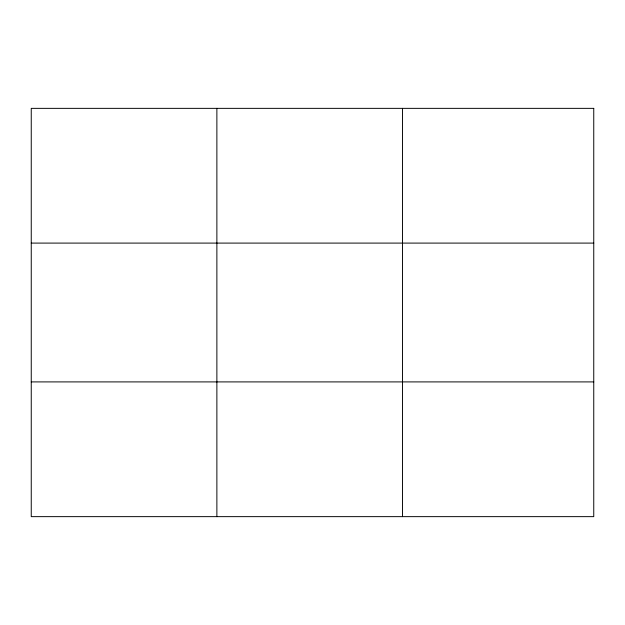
<?xml version="1.0" encoding="UTF-8"?>
<svg xmlns="http://www.w3.org/2000/svg" width="625" height="625" viewBox="0 0 625 625"><rect width="100%" height="100%" fill="white"/><g stroke="black" fill="none" stroke-linecap="round" stroke-linejoin="round"><path stroke-width="0.94" d="M216.875 108.359L216.875 516.641M402.5 108.359L402.5 516.641M31.25 243.094L593.75 243.094M31.25 381.906L593.75 381.906M593.75 108.359L593.75 516.641L31.25 516.641L31.25 108.359L593.75 108.359"/></g></svg>
